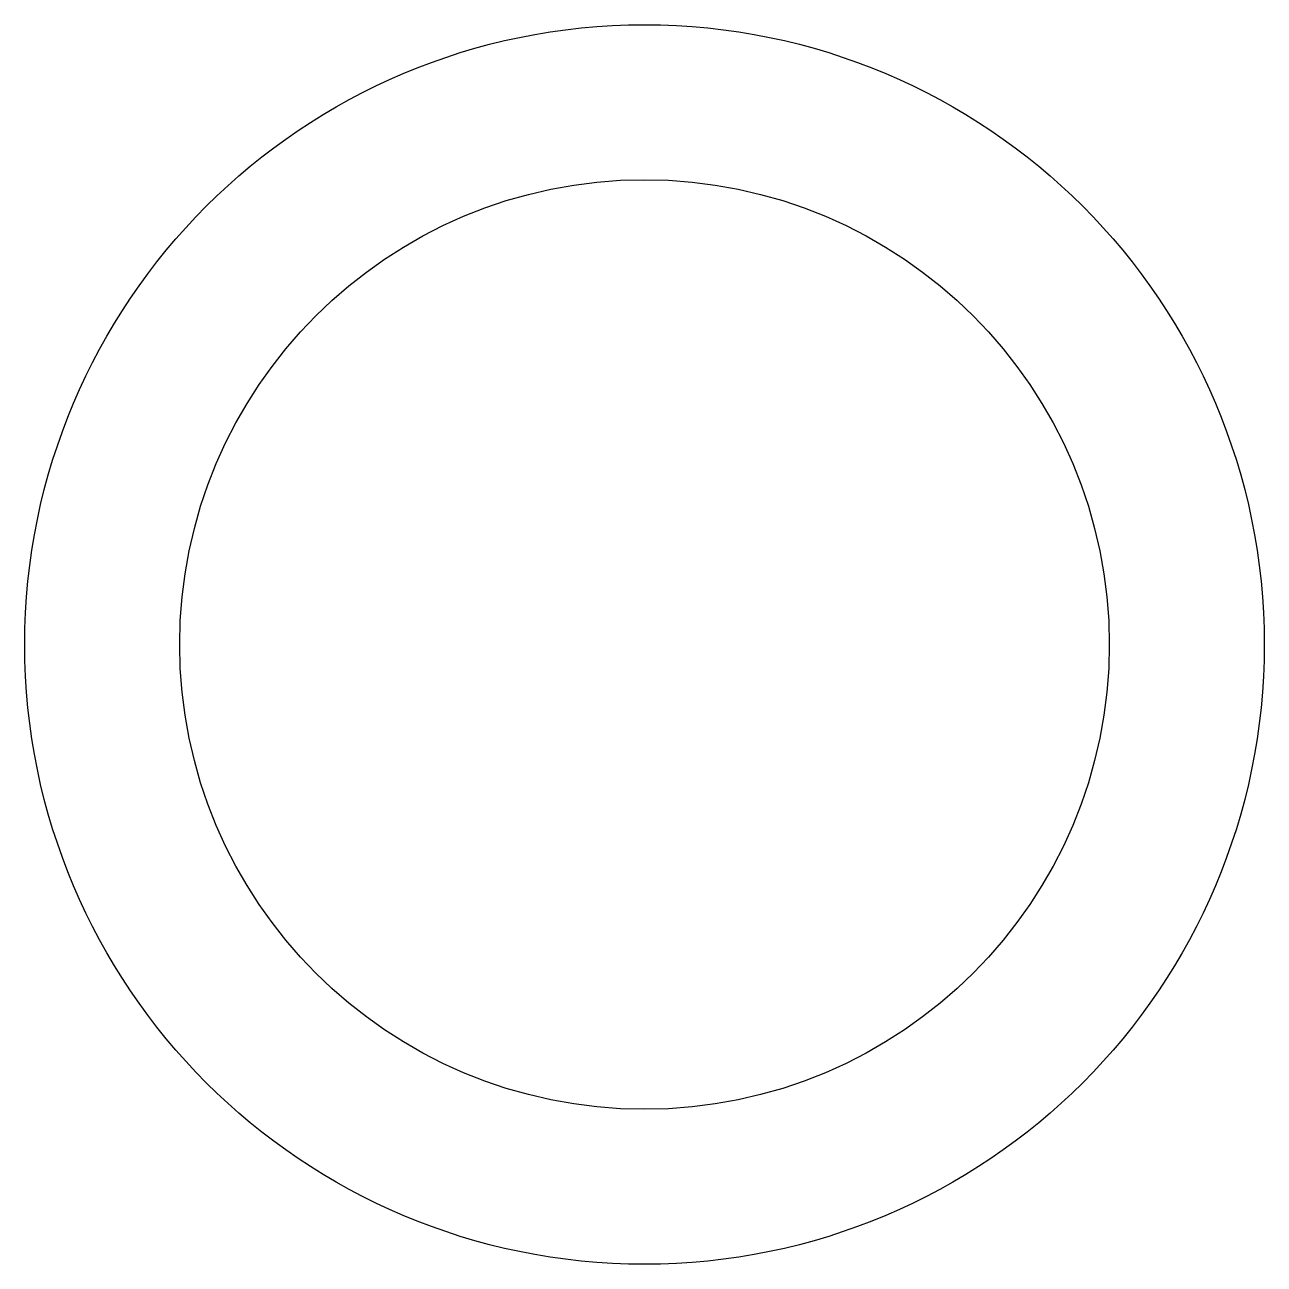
# Model space of a CAD drawing. Header units: millimetres. Extents: x -60 to 60, y -60 to 60.
import ezdxf

# ---------------------------------------------------------------- set-up
doc = ezdxf.new("R2010")
doc.units = ezdxf.units.MM

# ---------------------------------------------------------------- blocks, each defined once
blk = doc.blocks.new('白炽筒灯')
blk.add_circle((0, 0), 60)
at = {"color": 252}
blk.add_circle((0, 0), 45, dxfattribs=at)

msp = doc.modelspace()

# ---------------------------------------------------------------- block references
msp.add_blockref('白炽筒灯', (0, 0))

doc.saveas('drawing.dxf')
